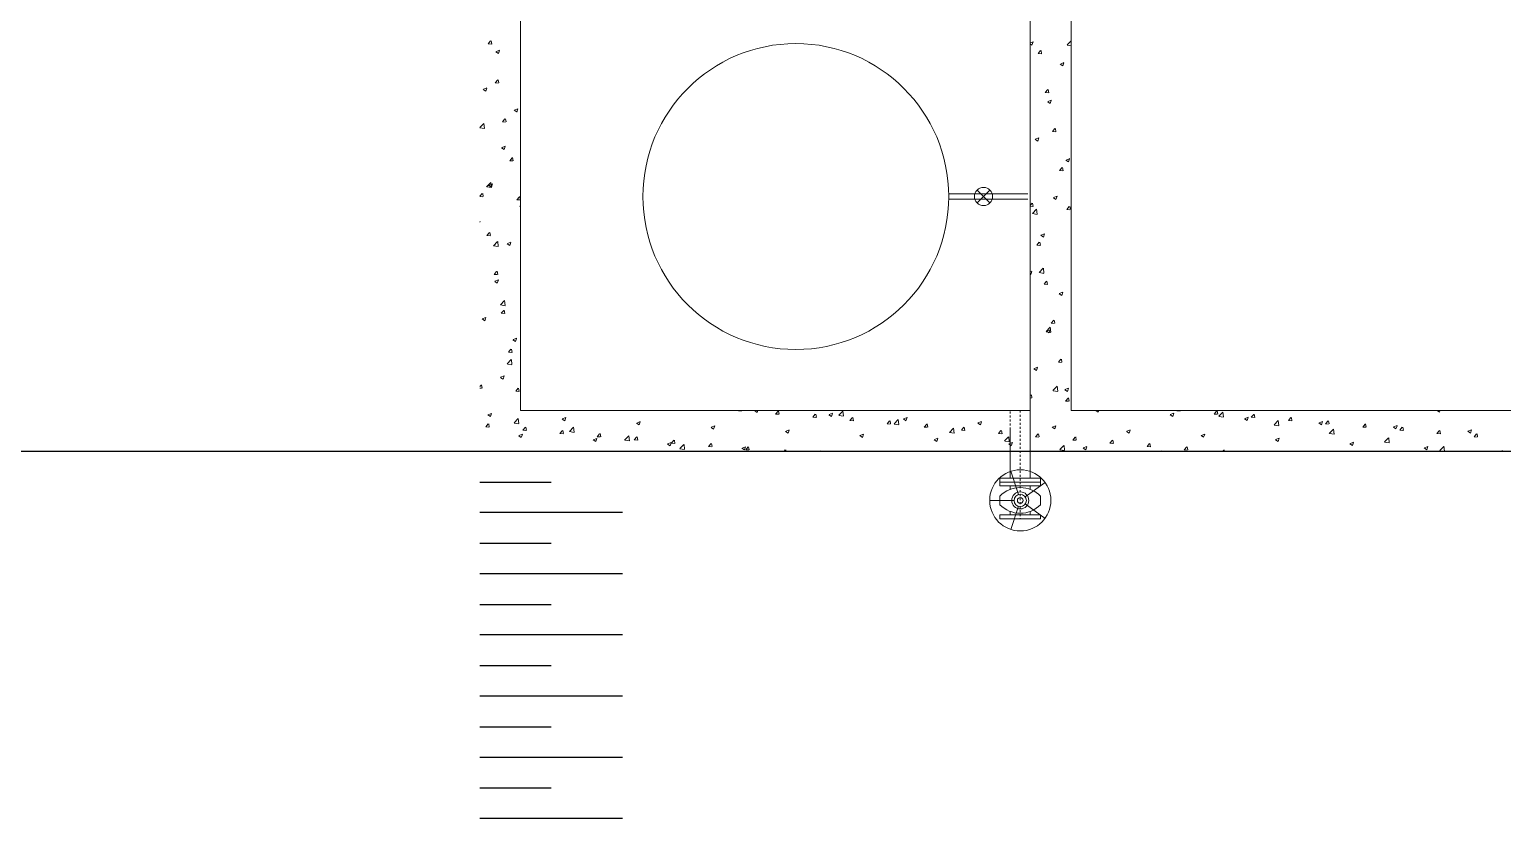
# Model space of a CAD drawing. Header units: millimetres. Extents: x -9869 to 940, y 100 to 694.
# Drawn here: x 296.7 to 370.1, y 300.8 to 340.1 of the extents above; entities that cross this region are included whole.
import ezdxf

# ---------------------------------------------------------------- set-up
doc = ezdxf.new("R2010")
doc.units = ezdxf.units.MM
doc.linetypes.add('SGC_DASHDOT', pattern=[1, 0.5, -0.25, 0, -0.25])
doc.linetypes.add('SGC_HIDDEN', pattern=[0.375, 0.25, -0.125])
doc.layers.add('_incêndio 240', color=240, linetype='Continuous')
doc.layers.add('level 5', color=3, linetype='Continuous')
for name, color, linetype, lineweight in [('Alvenaria', 8, 'Continuous', 9), ('M-EQUIPAMENTOS', 1, 'Continuous', 9), ('PAREDE', 7, 'Continuous', 9), ('SGC-Conexoes (Desenho Unifilar)', 6, 'Continuous', 5), ('SGC-Conexoes (Linhas Externas)', 6, 'Continuous', 9), ('SGC-EIXOS', 9, 'SGC_DASHDOT', 9), ('SGC-PONTAS', 2, 'SGC_HIDDEN', 9), ('SGC-Valvulas (Acionamento)', 2, 'Continuous', 9), ('SGC-Valvulas (Linhas Externas)', 3, 'Continuous', 9)]:
    doc.layers.add(name, color=color, linetype=linetype, lineweight=lineweight)

# ---------------------------------------------------------------- blocks, each defined once
blk = doc.blocks.new('BB-1-CD13-N10-D80-S0', base_point=(-210657.8, 252398.8))
at = {"layer": 'SGC-Conexoes (Linhas Externas)'}
blk.add_lwpolyline([(-210832.8, 252298.8), (-210832.8, 252498.8), (-210813.8, 252498.8), (-210813.8, 252298.8)], close=True, dxfattribs=at)
for points in [[(-210575.3, 252447.8), (-210813.8, 252447.8)], [(-210575.3, 252349.8), (-210813.8, 252349.8)]]:
    blk.add_lwpolyline(points, dxfattribs=at)
at = {"layer": 'SGC-EIXOS'}
blk.add_line((-210482.8, 252398.8), (-210832.8, 252398.8), dxfattribs=at)
at = {"layer": 'SGC-PONTAS'}
blk.add_lwpolyline([(-210575.3, 252349.8), (-210482.8, 252349.8), (-210482.8, 252447.8), (-210575.3, 252447.8)], dxfattribs=at)
blk = doc.blocks.new('BB-2-EH01-N10-D80-S0', base_point=(-221933.8, 255965.3))
at = {"layer": 'SGC-EIXOS'}
blk.add_line((-222023.8, 255965.3), (-221843.8, 255965.3), dxfattribs=at)
at = {"layer": 'SGC-Valvulas (Acionamento)'}
for p, q in [((-221933.8, 255995.3), (-221933.8, 256115.3)), ((-221962.4, 255974.6), (-222076.5, 256011.7)), ((-221905.3, 255974.6), (-221791.2, 256011.7)), ((-221951.5, 255941), (-222022, 255843.9)), ((-221916.2, 255941), (-221845.7, 255843.9))]:
    blk.add_line(p, q, dxfattribs=at)
for radius in [150, 30]:
    blk.add_circle((-221933.8, 255965.3), radius, dxfattribs=at)
at = {"layer": 'SGC-Valvulas (Linhas Externas)'}
for p, q in [((-222004.8, 256014.3), (-221988, 256014.3)), ((-221862.8, 256014.3), (-221879.7, 256014.3)), ((-222004.8, 255916.3), (-221988, 255916.3)), ((-221862.8, 255916.3), (-221879.7, 255916.3))]:
    blk.add_line(p, q, dxfattribs=at)
for points in [[(-222023.8, 255865.3), (-222023.8, 256065.3), (-222004.8, 256065.3), (-222004.8, 255865.3)], [(-221843.8, 255865.3), (-221843.8, 256065.3), (-221862.8, 256065.3), (-221862.8, 255865.3)]]:
    blk.add_lwpolyline(points, close=True, dxfattribs=at)
blk.add_lwpolyline([(-221912.8, 255865.3, 0.42), (-221912.8, 256065.3), (-221954.8, 256065.3, 0.42), (-221954.8, 255865.3), (-221912.8, 255865.3)], format="xyb", close=True, dxfattribs=at)
for radius in [42, 14]:
    blk.add_circle((-221933.8, 255965.3), radius, dxfattribs=at)

msp = doc.modelspace()

# ---------------------------------------------------------------- linework, layer by layer
at = {"layer": '_incêndio 240'}
msp.add_lwpolyline([(661.568, 392.285), (661.568, 319.122), (518.799, 319.122), (518.799, 311.501), (431.411, 311.501), (431.411, 319.122), (229.547, 319.122), (229.547, 314.042), (209.224, 314.042), (209.224, 434.963)], dxfattribs=at)
at = {"layer": 'Alvenaria'}
for p, q in [((319.54, 339.432), (319.664, 339.58)), ((319.54, 339.432), (319.694, 339.418)), ((319.718, 339.423), (319.688, 339.584)), ((346.562, 339.481), (346.702, 339.534)), ((346.562, 339.428), (346.647, 339.371)), ((346.648, 339.371), (346.7, 339.527)), ((348.397, 339.379), (348.595, 339.584)), ((348.402, 339.369), (348.595, 339.339)), ((319.926, 339.033), (320.054, 338.947)), ((319.929, 339.04), (320.11, 339.11)), ((320.055, 338.946), (320.107, 339.102)), ((346.951, 338.944), (347.075, 339.092)), ((346.951, 338.944), (347.105, 338.93)), ((347.128, 338.935), (347.099, 339.096)), ((348.059, 338.419), (348.187, 338.332)), ((348.062, 338.426), (348.243, 338.495)), ((348.188, 338.332), (348.241, 338.488)), ((319.298, 337.161), (319.426, 337.075)), ((319.301, 337.169), (319.482, 337.238)), ((319.427, 337.075), (319.479, 337.231)), ((319.898, 337.49), (320.022, 337.639)), ((319.898, 337.49), (320.052, 337.477)), ((320.076, 337.481), (320.046, 337.643)), ((347.309, 337.002), (347.433, 337.151)), ((347.487, 336.993), (347.457, 337.155)), ((347.309, 337.002), (347.463, 336.989)), ((347.431, 336.547), (347.559, 336.46)), ((347.434, 336.554), (347.615, 336.624)), ((347.56, 336.46), (347.613, 336.616)), ((320.256, 335.549), (320.38, 335.697)), ((320.434, 335.54), (320.404, 335.702)), ((320.838, 336.122), (320.967, 336.036)), ((320.841, 336.13), (321.022, 336.199)), ((320.968, 336.035), (321.02, 336.191)), ((319.127, 335.257), (319.325, 335.463)), ((319.128, 335.244), (319.358, 335.208)), ((319.359, 335.219), (319.331, 335.464)), ((320.256, 335.549), (320.41, 335.535)), ((347.667, 335.061), (347.791, 335.209)), ((347.667, 335.061), (347.821, 335.047)), ((347.845, 335.052), (347.815, 335.214)), ((320.21, 334.251), (320.339, 334.164)), ((320.213, 334.258), (320.394, 334.327)), ((320.34, 334.164), (320.392, 334.32)), ((346.803, 334.675), (346.931, 334.589)), ((346.806, 334.683), (346.987, 334.752)), ((346.932, 334.588), (346.985, 334.744)), ((320.614, 333.608), (320.739, 333.756)), ((320.614, 333.608), (320.768, 333.594)), ((320.792, 333.598), (320.762, 333.76)), ((346.563, 333.888), (346.562, 333.892)), ((348.344, 333.636), (348.472, 333.55)), ((348.347, 333.643), (348.528, 333.713)), ((348.473, 333.549), (348.525, 333.705)), ((348.025, 333.12), (348.149, 333.268)), ((348.025, 333.119), (348.179, 333.106)), ((348.203, 333.11), (348.173, 333.272)), ((319.127, 331.835), (319.245, 331.976)), ((319.299, 331.819), (319.269, 331.981)), ((319.466, 332.312), (319.667, 332.522)), ((319.47, 332.303), (319.7, 332.267)), ((319.582, 332.379), (319.711, 332.292)), ((319.585, 332.386), (319.766, 332.456)), ((319.702, 332.277), (319.673, 332.523)), ((319.712, 332.292), (319.764, 332.448)), ((319.127, 331.828), (319.275, 331.815)), ((320.972, 331.666), (321.097, 331.814)), ((320.972, 331.666), (321.127, 331.653)), ((321.15, 331.657), (321.12, 331.819)), ((321.123, 331.34), (321.159, 331.316)), ((321.126, 331.347), (321.159, 331.36)), ((346.562, 331.377), (346.656, 331.488)), ((346.562, 331.337), (346.686, 331.327)), ((346.669, 330.982), (346.87, 331.191)), ((346.71, 331.331), (346.68, 331.493)), ((346.905, 330.947), (346.877, 331.192)), ((347.716, 331.765), (347.844, 331.678)), ((347.719, 331.772), (347.9, 331.841)), ((347.845, 331.678), (347.897, 331.834)), ((348.383, 331.178), (348.508, 331.326)), ((348.383, 331.178), (348.537, 331.165)), ((348.561, 331.169), (348.531, 331.331)), ((319.127, 330.58), (319.138, 330.584)), ((319.127, 330.549), (319.136, 330.576)), ((346.674, 330.972), (346.903, 330.936)), ((319.479, 329.887), (319.604, 330.035)), ((319.479, 329.887), (319.633, 329.873)), ((319.657, 329.877), (319.627, 330.039)), ((347.088, 329.893), (347.216, 329.806)), ((347.091, 329.9), (347.272, 329.97)), ((347.217, 329.806), (347.269, 329.962)), ((319.808, 329.371), (320.009, 329.58)), ((319.813, 329.361), (320.042, 329.326)), ((320.044, 329.336), (320.015, 329.581)), ((320.495, 329.468), (320.623, 329.382)), ((320.498, 329.476), (320.679, 329.545)), ((320.624, 329.381), (320.676, 329.537)), ((346.89, 329.399), (347.014, 329.547)), ((346.89, 329.399), (347.044, 329.385)), ((347.068, 329.389), (347.038, 329.551)), ((347.012, 328.04), (347.213, 328.25)), ((347.247, 328.005), (347.219, 328.25)), ((319.837, 327.945), (319.962, 328.094)), ((319.837, 327.945), (319.992, 327.932)), ((319.867, 327.597), (319.995, 327.51)), ((319.87, 327.604), (320.051, 327.673)), ((320.015, 327.936), (319.985, 328.098)), ((319.996, 327.51), (320.048, 327.666)), ((346.562, 328.067), (346.644, 328.098)), ((346.562, 327.952), (346.588, 327.935)), ((346.589, 327.934), (346.641, 328.09)), ((347.016, 328.031), (347.246, 327.995)), ((347.248, 327.457), (347.373, 327.606)), ((347.426, 327.448), (347.396, 327.61)), ((347.248, 327.457), (347.402, 327.444)), ((348, 326.982), (348.129, 326.896)), ((348.003, 326.989), (348.184, 327.059)), ((348.13, 326.895), (348.182, 327.051)), ((320.15, 326.429), (320.351, 326.639)), ((320.155, 326.42), (320.384, 326.384)), ((320.195, 326.004), (320.32, 326.152)), ((320.373, 325.995), (320.343, 326.156)), ((320.386, 326.395), (320.357, 326.64)), ((319.239, 325.725), (319.367, 325.638)), ((319.242, 325.732), (319.247, 325.734)), ((319.247, 325.734), (319.423, 325.802)), ((319.368, 325.638), (319.4, 325.734)), ((319.4, 325.734), (319.42, 325.794)), ((320.195, 326.004), (320.35, 325.99)), ((347.354, 325.099), (347.555, 325.308)), ((347.589, 325.064), (347.561, 325.309)), ((347.606, 325.516), (347.731, 325.664)), ((347.606, 325.516), (347.76, 325.502)), ((347.784, 325.507), (347.754, 325.668)), ((320.779, 324.686), (320.908, 324.599)), ((320.783, 324.693), (320.963, 324.762)), ((320.909, 324.599), (320.961, 324.755)), ((347.358, 325.089), (347.588, 325.054)), ((347.372, 325.111), (347.501, 325.024)), ((347.375, 325.118), (347.556, 325.187)), ((347.502, 325.024), (347.554, 325.18)), ((320.553, 324.062), (320.708, 324.049)), ((320.554, 324.062), (320.678, 324.211)), ((320.731, 324.053), (320.702, 324.215)), ((320.492, 323.488), (320.694, 323.698)), ((320.497, 323.478), (320.727, 323.443)), ((320.728, 323.453), (320.7, 323.698)), ((346.744, 323.239), (346.873, 323.152)), ((346.747, 323.246), (346.928, 323.316)), ((346.874, 323.152), (346.926, 323.308)), ((347.964, 323.574), (348.089, 323.723)), ((347.964, 323.574), (348.119, 323.561)), ((348.142, 323.565), (348.112, 323.727)), ((319.127, 322.362), (319.185, 322.431)), ((319.238, 322.274), (319.208, 322.436)), ((320.151, 322.814), (320.28, 322.728)), ((320.155, 322.822), (320.335, 322.891)), ((320.281, 322.727), (320.333, 322.883)), ((347.696, 322.157), (347.897, 322.367)), ((347.932, 322.122), (347.903, 322.368)), ((319.127, 322.277), (319.215, 322.269)), ((320.912, 322.121), (321.036, 322.269)), ((320.912, 322.121), (321.066, 322.107)), ((321.09, 322.112), (321.06, 322.274)), ((346.562, 321.904), (346.596, 321.943)), ((346.562, 321.787), (346.625, 321.781)), ((346.649, 321.786), (346.619, 321.948)), ((347.7, 322.148), (347.93, 322.112)), ((348.285, 322.2), (348.413, 322.113)), ((348.288, 322.207), (348.469, 322.276)), ((348.322, 321.633), (348.447, 321.781)), ((348.322, 321.633), (348.477, 321.619)), ((348.414, 322.113), (348.466, 322.269)), ((348.5, 321.624), (348.47, 321.786)), ((319.523, 320.943), (319.652, 320.856)), ((319.527, 320.95), (319.707, 321.019)), ((319.653, 320.856), (319.705, 321.012)), ((332.019, 321.149), (332.024, 321.155)), ((332.019, 321.149), (332.173, 321.136)), ((332.197, 321.14), (332.194, 321.155)), ((332.82, 321.155), (332.948, 321.068)), ((332.949, 321.068), (332.978, 321.155)), ((333.87, 320.987), (333.995, 321.136)), ((333.87, 320.987), (334.025, 320.974)), ((334.048, 320.978), (334.019, 321.14)), ((335.722, 320.825), (335.846, 320.974)), ((335.9, 320.816), (335.87, 320.978)), ((336.529, 320.948), (336.657, 320.862)), ((336.532, 320.956), (336.713, 321.025)), ((336.658, 320.861), (336.711, 321.017)), ((337.02, 320.925), (337.221, 321.134)), ((337.024, 320.915), (337.254, 320.88)), ((337.256, 320.89), (337.227, 321.135)), ((349.834, 321.155), (349.954, 321.074)), ((349.955, 321.074), (349.982, 321.155)), ((353.535, 320.954), (353.663, 320.867)), ((353.538, 320.961), (353.719, 321.031)), ((353.664, 320.867), (353.716, 321.023)), ((353.876, 321.147), (353.882, 321.155)), ((353.876, 321.147), (354.031, 321.134)), ((354.054, 321.138), (354.051, 321.155)), ((355.728, 320.985), (355.852, 321.133)), ((355.728, 320.985), (355.882, 320.972)), ((355.905, 320.976), (355.875, 321.138)), ((355.96, 320.876), (356.161, 321.085)), ((356.195, 320.841), (356.167, 321.086)), ((357.579, 320.823), (357.703, 320.971)), ((357.757, 320.814), (357.727, 320.976)), ((366.848, 321.155), (366.959, 321.08)), ((366.96, 321.079), (366.986, 321.155)), ((319.418, 320.342), (319.543, 320.49)), ((319.418, 320.342), (319.573, 320.328)), ((319.596, 320.332), (319.567, 320.494)), ((320.835, 320.547), (321.036, 320.756)), ((320.839, 320.537), (321.069, 320.501)), ((321.07, 320.512), (321.042, 320.757)), ((321.27, 320.18), (321.394, 320.328)), ((321.27, 320.18), (321.424, 320.166)), ((321.448, 320.17), (321.418, 320.332)), ((323.121, 320.018), (323.245, 320.166)), ((323.233, 320.736), (323.361, 320.649)), ((323.236, 320.743), (323.417, 320.813)), ((323.299, 320.008), (323.269, 320.17)), ((323.362, 320.649), (323.414, 320.805)), ((323.589, 320.119), (323.79, 320.329)), ((323.825, 320.085), (323.796, 320.33)), ((326.942, 320.529), (327.07, 320.443)), ((326.945, 320.536), (327.126, 320.606)), ((327.071, 320.442), (327.124, 320.598)), ((330.651, 320.323), (330.78, 320.236)), ((330.654, 320.33), (330.835, 320.399)), ((330.781, 320.236), (330.833, 320.392)), ((334.364, 320.123), (334.544, 320.192)), ((334.49, 320.029), (334.542, 320.185)), ((335.722, 320.825), (335.876, 320.812)), ((337.573, 320.663), (337.697, 320.812)), ((337.573, 320.663), (337.727, 320.65)), ((337.751, 320.654), (337.721, 320.816)), ((339.424, 320.501), (339.549, 320.65)), ((339.424, 320.501), (339.579, 320.488)), ((339.602, 320.492), (339.572, 320.654)), ((339.774, 320.498), (339.975, 320.707)), ((339.779, 320.488), (340.009, 320.452)), ((340.01, 320.463), (339.982, 320.708)), ((340.238, 320.742), (340.367, 320.655)), ((340.242, 320.749), (340.422, 320.818)), ((340.368, 320.655), (340.42, 320.811)), ((341.276, 320.339), (341.4, 320.488)), ((341.276, 320.339), (341.43, 320.326)), ((341.453, 320.33), (341.424, 320.492)), ((342.529, 320.07), (342.73, 320.28)), ((342.765, 320.035), (342.736, 320.281)), ((343.127, 320.177), (343.251, 320.326)), ((343.127, 320.177), (343.281, 320.164)), ((343.305, 320.168), (343.275, 320.33)), ((343.948, 320.535), (344.076, 320.448)), ((343.951, 320.542), (344.132, 320.611)), ((344.077, 320.448), (344.129, 320.604)), ((344.978, 320.016), (345.103, 320.164)), ((345.156, 320.006), (345.126, 320.168)), ((347.657, 320.328), (347.785, 320.242)), ((347.66, 320.335), (347.841, 320.405)), ((347.786, 320.241), (347.838, 320.397)), ((351.369, 320.129), (351.55, 320.198)), ((351.495, 320.034), (351.548, 320.19)), ((355.964, 320.866), (356.194, 320.83)), ((357.244, 320.747), (357.372, 320.661)), ((357.247, 320.754), (357.428, 320.824)), ((357.373, 320.66), (357.426, 320.816)), ((357.579, 320.823), (357.733, 320.81)), ((358.714, 320.448), (358.915, 320.658)), ((358.719, 320.439), (358.948, 320.403)), ((358.95, 320.414), (358.921, 320.659)), ((359.43, 320.661), (359.554, 320.81)), ((359.43, 320.661), (359.584, 320.648)), ((359.608, 320.652), (359.578, 320.814)), ((360.953, 320.54), (361.082, 320.454)), ((360.956, 320.548), (361.137, 320.617)), ((361.083, 320.454), (361.135, 320.61)), ((361.281, 320.499), (361.406, 320.648)), ((361.281, 320.499), (361.436, 320.486)), ((361.459, 320.49), (361.429, 320.652)), ((361.469, 320.021), (361.67, 320.231)), ((361.704, 319.986), (361.676, 320.232)), ((363.133, 320.337), (363.257, 320.486)), ((363.133, 320.337), (363.287, 320.324)), ((363.31, 320.328), (363.281, 320.49)), ((364.662, 320.334), (364.791, 320.247)), ((364.666, 320.341), (364.846, 320.41)), ((364.792, 320.247), (364.844, 320.403)), ((364.984, 320.175), (365.108, 320.324)), ((364.984, 320.175), (365.138, 320.162)), ((365.162, 320.166), (365.132, 320.328)), ((366.835, 320.013), (366.96, 320.162)), ((367.013, 320.004), (366.983, 320.166)), ((368.375, 320.134), (368.556, 320.204)), ((368.501, 320.04), (368.553, 320.196)), ((321.064, 319.903), (321.192, 319.817)), ((321.067, 319.911), (321.248, 319.98)), ((321.193, 319.817), (321.246, 319.973)), ((323.121, 320.018), (323.275, 320.004)), ((323.594, 320.11), (323.823, 320.074)), ((324.773, 319.697), (324.902, 319.61)), ((324.777, 319.704), (324.957, 319.773)), ((324.903, 319.61), (324.955, 319.766)), ((324.972, 319.856), (325.097, 320.004)), ((324.972, 319.856), (325.127, 319.842)), ((325.15, 319.846), (325.12, 320.008)), ((326.344, 319.692), (326.545, 319.902)), ((326.348, 319.683), (326.578, 319.647)), ((326.579, 319.657), (326.551, 319.902)), ((326.824, 319.694), (326.948, 319.842)), ((326.824, 319.694), (326.978, 319.68)), ((327.001, 319.684), (326.972, 319.846)), ((328.483, 319.49), (328.611, 319.403)), ((328.486, 319.497), (328.667, 319.567)), ((328.612, 319.403), (328.664, 319.559)), ((328.675, 319.532), (328.799, 319.68)), ((328.675, 319.532), (328.829, 319.518)), ((328.853, 319.523), (328.823, 319.684)), ((329.098, 319.265), (329.299, 319.474)), ((329.334, 319.23), (329.306, 319.475)), ((330.526, 319.37), (330.651, 319.518)), ((330.704, 319.361), (330.674, 319.522)), ((334.36, 320.116), (334.489, 320.029)), ((338.07, 319.909), (338.198, 319.823)), ((338.073, 319.916), (338.254, 319.986)), ((338.199, 319.822), (338.251, 319.978)), ((341.779, 319.702), (341.907, 319.616)), ((341.782, 319.71), (341.963, 319.779)), ((341.908, 319.615), (341.961, 319.771)), ((342.534, 320.061), (342.763, 320.025)), ((344.978, 320.015), (345.132, 320.002)), ((345.284, 319.643), (345.485, 319.853)), ((345.288, 319.633), (345.518, 319.598)), ((345.488, 319.496), (345.617, 319.409)), ((345.519, 319.608), (345.491, 319.853)), ((345.491, 319.503), (345.672, 319.572)), ((345.618, 319.409), (345.67, 319.565)), ((346.829, 319.854), (346.954, 320.002)), ((346.829, 319.853), (346.984, 319.84)), ((347.007, 319.844), (346.977, 320.006)), ((348.038, 319.216), (348.239, 319.425)), ((348.274, 319.181), (348.245, 319.426)), ((348.681, 319.692), (348.805, 319.84)), ((348.681, 319.691), (348.835, 319.678)), ((348.858, 319.682), (348.829, 319.844)), ((350.532, 319.53), (350.656, 319.678)), ((350.532, 319.53), (350.686, 319.516)), ((350.71, 319.52), (350.68, 319.682)), ((351.366, 320.121), (351.494, 320.035)), ((352.383, 319.368), (352.508, 319.516)), ((352.561, 319.358), (352.531, 319.52)), ((355.075, 319.915), (355.204, 319.828)), ((355.079, 319.922), (355.259, 319.991)), ((355.205, 319.828), (355.257, 319.984)), ((358.785, 319.708), (358.913, 319.621)), ((358.788, 319.715), (358.969, 319.785)), ((358.914, 319.621), (358.966, 319.777)), ((361.473, 320.012), (361.703, 319.976)), ((362.494, 319.501), (362.622, 319.415)), ((362.497, 319.509), (362.678, 319.578)), ((362.623, 319.414), (362.675, 319.57)), ((364.223, 319.594), (364.424, 319.804)), ((364.228, 319.584), (364.457, 319.549)), ((364.459, 319.559), (364.43, 319.804)), ((366.835, 320.013), (366.989, 320)), ((368.372, 320.127), (368.5, 320.04)), ((368.686, 319.851), (368.811, 320)), ((368.686, 319.851), (368.841, 319.838)), ((368.864, 319.842), (368.834, 320.004)), ((329.103, 319.255), (329.332, 319.22)), ((330.526, 319.37), (330.68, 319.356)), ((332.192, 319.283), (332.32, 319.197)), ((332.195, 319.291), (332.376, 319.36)), ((332.321, 319.196), (332.373, 319.352)), ((332.377, 319.208), (332.502, 319.356)), ((332.377, 319.208), (332.532, 319.194)), ((332.555, 319.199), (332.525, 319.36)), ((334.293, 319.122), (334.353, 319.194)), ((334.391, 319.122), (334.377, 319.198)), ((336.004, 319.122), (336.085, 319.153)), ((336.075, 319.122), (336.083, 319.146)), ((348.043, 319.206), (348.272, 319.171)), ((349.197, 319.289), (349.326, 319.202)), ((349.201, 319.296), (349.381, 319.366)), ((349.327, 319.202), (349.379, 319.358)), ((352.383, 319.368), (352.537, 319.354)), ((352.995, 319.122), (353.091, 319.159)), ((353.079, 319.122), (353.088, 319.151)), ((354.234, 319.206), (354.359, 319.354)), ((354.234, 319.206), (354.389, 319.192)), ((354.412, 319.196), (354.382, 319.358)), ((356.152, 319.122), (356.21, 319.192)), ((356.247, 319.122), (356.234, 319.196)), ((366.203, 319.295), (366.331, 319.208)), ((366.206, 319.302), (366.387, 319.371)), ((366.332, 319.208), (366.385, 319.364)), ((366.978, 319.167), (367.179, 319.376)), ((366.982, 319.157), (367.208, 319.122)), ((367.214, 319.132), (367.185, 319.377)), ((369.986, 319.122), (370.096, 319.165)), ((370.082, 319.122), (370.094, 319.157))]:
    msp.add_line(p, q, dxfattribs=at)
at = {"layer": 'level 5'}
for p, q in [((319.127, 317.598), (322.683, 317.598)), ((326.24, 316.074), (319.127, 316.074)), ((319.127, 314.55), (322.683, 314.55)), ((326.24, 313.025), (319.127, 313.025)), ((319.127, 311.501), (322.683, 311.501)), ((326.24, 309.977), (319.127, 309.977)), ((319.127, 308.453), (322.683, 308.453)), ((326.24, 306.928), (319.127, 306.928)), ((319.127, 305.404), (322.683, 305.404)), ((326.24, 303.88), (319.127, 303.88)), ((319.127, 302.356), (322.683, 302.356)), ((326.24, 300.832), (319.127, 300.832))]:
    msp.add_line(p, q, dxfattribs=at)
at = {"layer": 'M-EQUIPAMENTOS'}
msp.add_circle((334.877, 331.824), 7.621, dxfattribs=at)
at = {"layer": 'PAREDE'}
for p, q in [((346.562, 319.122), (346.562, 381.107)), ((321.159, 346.558), (321.159, 321.155)), ((321.159, 321.155), (346.562, 321.155)), ((460.371, 319.122), (229.547, 319.122))]:
    msp.add_line(p, q, dxfattribs=at)
for points in [[(373.998, 397.366), (348.595, 397.366), (348.595, 321.155), (373.998, 321.155), (373.998, 434.963)], [(478.662, 319.122), (346.562, 319.122)]]:
    msp.add_lwpolyline(points, dxfattribs=at)
at = {"layer": 'SGC-Conexoes (Desenho Unifilar)'}
for p, q in [((346.435, 331.951), (342.498, 331.951)), ((344.554, 331.504), (343.913, 332.145)), ((343.913, 331.504), (344.554, 332.145)), ((346.435, 331.697), (342.498, 331.697))]:
    msp.add_line(p, q, dxfattribs=at)
msp.add_circle((344.233, 331.824), 0.453, dxfattribs=at)

# ---------------------------------------------------------------- block references
at = {"layer": 'SGC-Valvulas (Linhas Externas)', "xscale": -0.01016147392798765, "yscale": 0.01016147392798765, "zscale": 0.01016147392798765}
for name, p, rotation in [('BB-1-CD13-N10-D80-S0', (346.065, 319.376), 270), ('BB-2-EH01-N10-D80-S0', (346.065, 316.683), 90)]:
    msp.add_blockref(name, p, dxfattribs=dict(at, rotation=rotation))

doc.saveas('drawing.dxf')
